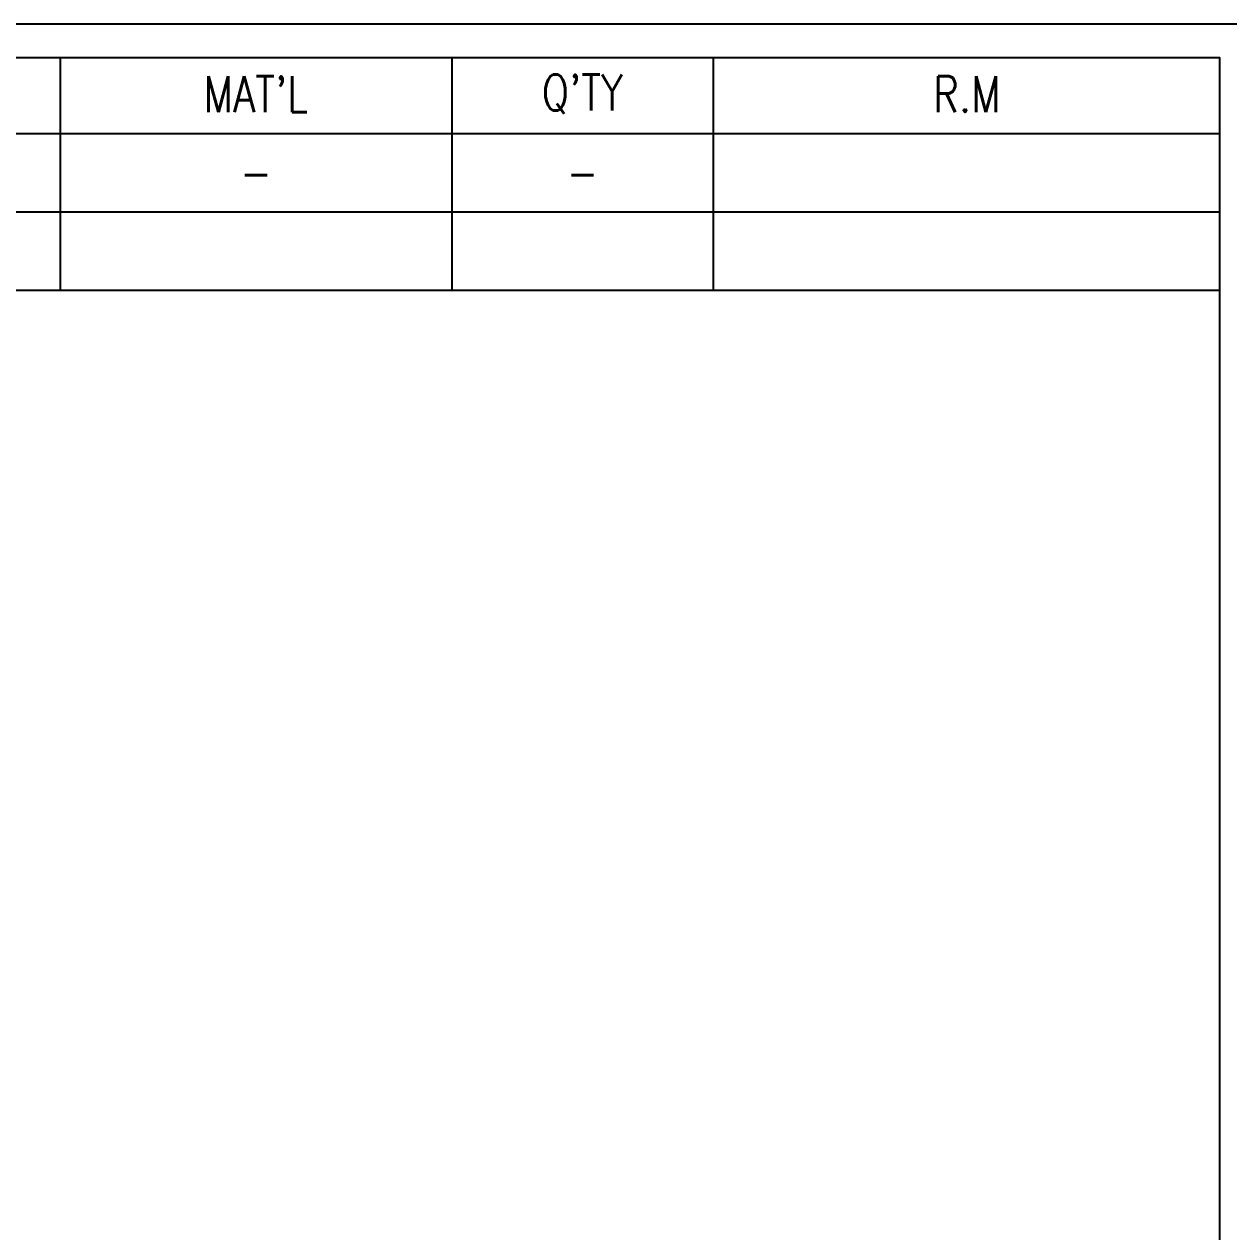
# Model space of a CAD drawing. Extents: x 109308 to 114204, y 60901 to 64142.
# Drawn here: x 112914 to 113768, y 63173 to 64029 of the extents above; entities that cross this region are included whole.
import ezdxf
from ezdxf.enums import TextEntityAlignment as Align

# ---------------------------------------------------------------- set-up
doc = ezdxf.new("R2010")
doc.units = 0
doc.header["$LTSCALE"] = 10
doc.header["$MEASUREMENT"] = 0
doc.layers.get('0').update_dxf_attribs({"linetype": 'CONTINUOUS'})
doc.styles.add('RO', font='romans.shx')

msp = doc.modelspace()

# ---------------------------------------------------------------- linework, layer by layer
at = {"color": 21}
for p, q in [((112939.413, 64004.83), (112939.413, 63840.114)), ((113217.157, 64004.83), (113217.157, 63840.114)), ((113402.319, 64004.83), (113402.319, 63840.114)), ((112129.41, 63951.211), (113761.456, 63951.211)), ((112129.41, 63895.662), (113761.456, 63895.662)), ((112129.41, 63840.114), (113761.456, 63840.114))]:
    msp.add_line(p, q, dxfattribs=at)
for points in [[(113785.27, 60901.072), (113785.27, 64028.644), (109308.238, 64028.644), (109308.238, 60901.072)], [(113761.456, 60924.886), (113761.456, 64004.83), (109332.052, 64004.83), (109332.052, 60924.886)]]:
    msp.add_lwpolyline(points, close=True, dxfattribs=at)

# ---------------------------------------------------------------- texts
at = {"color": 3, "style": 'RO', "width": 0.8}
for s, height, p in [("MAT'L", 25.4016, (113078.285, 63978.985)), ("Q'TY", 25.4016, (113309.738, 63978.985)), ('R.M', 25.4016, (113582.16, 63978.985)), ('-', 25.402, (113078.285, 63923.437)), ('-', 25.402, (113309.738, 63923.437))]:
    msp.add_text(s, height=height, dxfattribs=at).set_placement(p, align=Align.MIDDLE)

doc.saveas('drawing.dxf')
